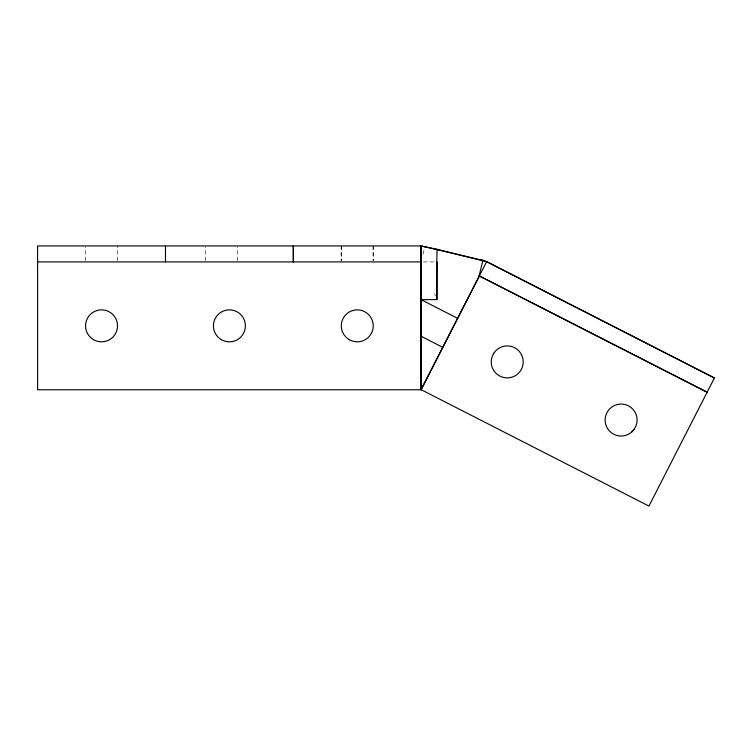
<?xml version="1.0" encoding="UTF-8"?>
<svg xmlns="http://www.w3.org/2000/svg" width="752" height="752" viewBox="0 0 752 752"><rect width="100%" height="100%" fill="white"/><g stroke="black" fill="none" stroke-linecap="round" stroke-linejoin="round"><path stroke-width="0.56" stroke-dasharray="3.76 2.82" d="M85.549 260.775L85.549 247.079M117.519 260.775L117.519 245.932M205.465 260.775L205.465 247.07M237.322 260.775L237.322 247.07M423.056 254.138L424.419 248.592M423.442 261.912L434.675 261.912M434.6 294.023L435.37 295.874M373.218 245.932L373.218 260.775M373.105 245.932L373.114 260.775M341.305 245.932L341.305 260.775M341.154 245.932L341.154 260.775"/><path stroke-width="1.13" d="M165.478 261.922L165.478 245.932M436.827 299.681L436.921 261.912L436.921 299.587L421.101 299.681L420.979 245.932M436.827 262.006L436.987 249.279L486.431 261.621L714.391 377.983L648.938 506.077L421.449 389.846M457.479 318.265L420.932 299.587L420.941 261.912M479.156 275.852L707.124 392.215L479.156 275.852L482.878 260.314L486.478 261.546M442.646 347.302L420.97 336.163M634.378 428.96L636.23 425.209A15.98 15.98 0 0 0 619.394 404.162A15.98 15.98 0 0 0 607.428 428.32A15.98 15.98 0 0 0 634.378 428.96L631.624 432.08M480.124 259.581L483.094 260.493L421.195 245.932L37.6 245.932L37.619 389.78L421.195 389.771L479.419 275.843M420.932 299.587L420.941 389.771L486.685 261.621M436.987 249.279L421.101 246.026L421.195 389.771M37.6 261.912L421.064 261.912M486.694 261.611L714.4 377.974M293.336 245.932L293.336 261.922L293.336 245.932M493.81 353.224L492.015 357.012A15.98 15.98 0 0 0 509.226 377.767A15.98 15.98 0 0 0 520.76 353.393A15.98 15.98 0 0 0 493.801 353.243M349.276 339.688A15.98 15.98 0 0 0 373.246 325.842A15.98 15.98 0 0 0 349.276 312.005A15.98 15.98 0 0 0 349.276 339.688M221.408 339.688A15.98 15.98 0 0 0 245.387 325.842A15.98 15.98 0 0 0 221.417 312.005A15.98 15.98 0 0 0 221.408 339.688M93.549 339.688A15.98 15.98 0 0 0 117.528 325.851A15.98 15.98 0 0 0 93.549 312.005A15.98 15.98 0 0 0 93.549 339.688"/></g></svg>
